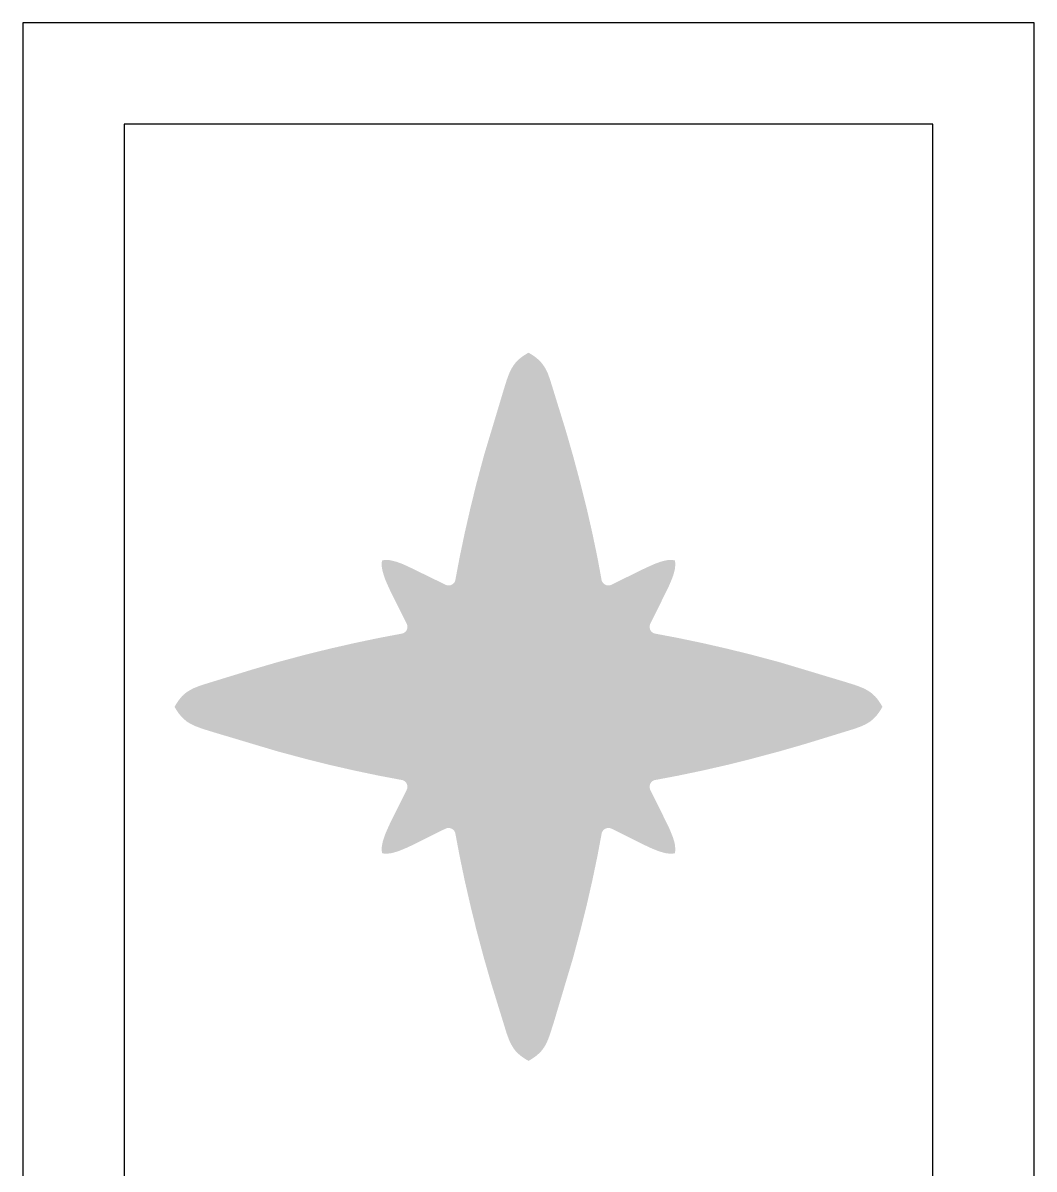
# Model space of a CAD drawing. Header units: metres. Extents: x -6.5 to 29.8, y -1.8 to 5.3.
# Drawn here: x 16.749 to 16.849, y -1.0633 to -0.95 of the extents above; entities that cross this region are included whole.
import ezdxf

# ---------------------------------------------------------------- set-up
doc = ezdxf.new("R2010")
doc.units = ezdxf.units.M
doc.layers.add('BANDERA$BORDE', color=40, linetype='Continuous', true_color=0xffbf00)
doc.layers.add('BANDERA$ESTRELLAS$GRANDE', color=252, linetype='Continuous', true_color=0x696969)

msp = doc.modelspace()

# ---------------------------------------------------------------- hatches: boundary and pattern name
at = {"layer": 'BANDERA$ESTRELLAS$GRANDE'}
msp.add_hatch(color=256, dxfattribs=at).paths.add_polyline_path([(16.78698, -1.00935), (16.78532, -1.00602), (16.78513, -1.0056), (16.78495, -1.0052), (16.78487, -1.005), (16.7848, -1.0048), (16.78473, -1.00461), (16.78467, -1.00443), (16.78465, -1.00433), (16.78462, -1.00424), (16.7846, -1.00415), (16.78458, -1.00406), (16.78456, -1.00398), (16.78455, -1.00389), (16.78453, -1.00381), (16.78452, -1.00372), (16.78452, -1.00364), (16.78452, -1.0036), (16.78451, -1.00356), (16.78451, -1.00352), (16.78451, -1.00348), (16.78451, -1.00344), (16.78452, -1.0034), (16.78452, -1.00336), (16.78452, -1.00332), (16.78452, -1.00328), (16.78453, -1.00325), (16.78454, -1.00321), (16.78454, -1.00317), (16.78455, -1.00313), (16.78456, -1.0031), (16.78459, -1.00309), (16.78463, -1.00308), (16.78467, -1.00308), (16.78471, -1.00307), (16.78474, -1.00306), (16.78478, -1.00306), (16.78482, -1.00306), (16.78486, -1.00306), (16.7849, -1.00305), (16.78494, -1.00305), (16.78498, -1.00305), (16.78502, -1.00305), (16.78506, -1.00306), (16.7851, -1.00306), (16.78518, -1.00306), (16.78527, -1.00307), (16.78535, -1.00309), (16.78544, -1.0031), (16.78552, -1.00312), (16.78561, -1.00314), (16.7857, -1.00316), (16.78579, -1.00319), (16.78589, -1.00321), (16.78607, -1.00327), (16.78626, -1.00334), (16.78646, -1.00341), (16.78665, -1.00349), (16.78706, -1.00367), (16.79076, -1.00547), (16.79078, -1.00548), (16.7908, -1.00549), (16.79082, -1.0055), (16.79084, -1.00551), (16.79086, -1.00552), (16.79087, -1.00553), (16.79089, -1.00553), (16.79091, -1.00554), (16.79093, -1.00555), (16.79096, -1.00555), (16.79098, -1.00556), (16.791, -1.00556), (16.79102, -1.00556), (16.79104, -1.00557), (16.79106, -1.00557), (16.79108, -1.00557), (16.7911, -1.00557), (16.79112, -1.00557), (16.79115, -1.00557), (16.79117, -1.00557), (16.79119, -1.00557), (16.79121, -1.00557), (16.79123, -1.00556), (16.79125, -1.00556), (16.79127, -1.00556), (16.79129, -1.00555), (16.79131, -1.00555), (16.79133, -1.00554), (16.79135, -1.00553), (16.79137, -1.00553), (16.79139, -1.00552), (16.79141, -1.00551), (16.79143, -1.0055), (16.79145, -1.00549), (16.79146, -1.00548), (16.79148, -1.00547), (16.7915, -1.00546), (16.79152, -1.00545), (16.79153, -1.00544), (16.79155, -1.00543), (16.79157, -1.00541), (16.79158, -1.0054), (16.7916, -1.00538), (16.79161, -1.00537), (16.79163, -1.00535), (16.79164, -1.00534), (16.79166, -1.00532), (16.79167, -1.0053), (16.79168, -1.00529), (16.7917, -1.00527), (16.79171, -1.00525), (16.79172, -1.00523), (16.79173, -1.00522), (16.79174, -1.0052), (16.79175, -1.00518), (16.79176, -1.00516), (16.79176, -1.00514), (16.79177, -1.00512), (16.79178, -1.0051), (16.79179, -1.00508), (16.79179, -1.00506), (16.7918, -1.00504), (16.7918, -1.00502), (16.7918, -1.005), (16.79222, -1.00278), (16.79272, -1.00039), (16.79328, -0.99794), (16.79387, -0.99554), (16.79462, -0.99274), (16.79654, -0.98635), (16.79686, -0.98532), (16.79696, -0.98503), (16.79707, -0.98475), (16.79712, -0.98462), (16.79717, -0.9845), (16.79723, -0.98438), (16.79729, -0.98426), (16.79735, -0.98415), (16.79741, -0.98404), (16.79748, -0.98393), (16.79751, -0.98388), (16.79754, -0.98383), (16.79758, -0.98378), (16.79762, -0.98373), (16.79765, -0.98368), (16.79769, -0.98363), (16.79773, -0.98358), (16.79777, -0.98353), (16.79781, -0.98348), (16.79786, -0.98344), (16.7979, -0.98339), (16.79795, -0.98335), (16.79799, -0.9833), (16.79804, -0.98326), (16.79809, -0.98321), (16.79814, -0.98317), (16.79825, -0.98308), (16.79836, -0.98299), (16.79848, -0.98291), (16.79861, -0.98282), (16.79874, -0.98274), (16.79888, -0.98265), (16.79903, -0.98257), (16.79918, -0.98265), (16.79932, -0.98274), (16.79945, -0.98282), (16.79958, -0.98291), (16.79969, -0.98299), (16.79981, -0.98308), (16.79991, -0.98317), (16.79996, -0.98321), (16.80001, -0.98326), (16.80006, -0.9833), (16.80011, -0.98335), (16.80015, -0.98339), (16.8002, -0.98344), (16.80024, -0.98348), (16.80028, -0.98353), (16.80032, -0.98358), (16.80036, -0.98363), (16.8004, -0.98368), (16.80044, -0.98373), (16.80048, -0.98378), (16.80051, -0.98383), (16.80055, -0.98388), (16.80058, -0.98393), (16.80065, -0.98404), (16.80071, -0.98415), (16.80077, -0.98426), (16.80083, -0.98438), (16.80088, -0.9845), (16.80094, -0.98462), (16.80099, -0.98475), (16.80109, -0.98503), (16.80119, -0.98532), (16.80271, -0.99024), (16.80343, -0.99274), (16.80418, -0.99554), (16.80478, -0.99794), (16.80534, -1.00039), (16.80584, -1.00278), (16.80625, -1.005), (16.80626, -1.00502), (16.80626, -1.00504), (16.80627, -1.00506), (16.80627, -1.00508), (16.80628, -1.0051), (16.80628, -1.00512), (16.80629, -1.00514), (16.8063, -1.00516), (16.80631, -1.00518), (16.80632, -1.0052), (16.80633, -1.00522), (16.80634, -1.00523), (16.80635, -1.00525), (16.80636, -1.00527), (16.80637, -1.00529), (16.80639, -1.0053), (16.8064, -1.00532), (16.80641, -1.00534), (16.80643, -1.00535), (16.80644, -1.00537), (16.80646, -1.00538), (16.80647, -1.0054), (16.80649, -1.00541), (16.80651, -1.00543), (16.80652, -1.00544), (16.80654, -1.00545), (16.80656, -1.00546), (16.80658, -1.00547), (16.80659, -1.00548), (16.80661, -1.00549), (16.80663, -1.0055), (16.80665, -1.00551), (16.80667, -1.00552), (16.80669, -1.00553), (16.8067, -1.00553), (16.80672, -1.00554), (16.80674, -1.00555), (16.80676, -1.00555), (16.80678, -1.00556), (16.80681, -1.00556), (16.80683, -1.00556), (16.80685, -1.00557), (16.80687, -1.00557), (16.80689, -1.00557), (16.80691, -1.00557), (16.80693, -1.00557), (16.80695, -1.00557), (16.80698, -1.00557), (16.807, -1.00557), (16.80702, -1.00557), (16.80704, -1.00556), (16.80706, -1.00556), (16.80708, -1.00556), (16.8071, -1.00555), (16.80712, -1.00555), (16.80714, -1.00554), (16.80716, -1.00553), (16.80718, -1.00553), (16.8072, -1.00552), (16.80722, -1.00551), (16.80724, -1.0055), (16.80726, -1.00549), (16.80728, -1.00548), (16.80729, -1.00547), (16.81058, -1.00386), (16.811, -1.00367), (16.8114, -1.00349), (16.8116, -1.00341), (16.81179, -1.00334), (16.81198, -1.00327), (16.81217, -1.00321), (16.81226, -1.00319), (16.81235, -1.00316), (16.81244, -1.00314), (16.81253, -1.00312), (16.81262, -1.0031), (16.81271, -1.00309), (16.81279, -1.00307), (16.81287, -1.00306), (16.81296, -1.00306), (16.813, -1.00306), (16.81304, -1.00305), (16.81308, -1.00305), (16.81312, -1.00305), (16.81316, -1.00305), (16.8132, -1.00306), (16.81324, -1.00306), (16.81328, -1.00306), (16.81331, -1.00306), (16.81335, -1.00307), (16.81339, -1.00308), (16.81343, -1.00308), (16.81346, -1.00309), (16.8135, -1.0031), (16.81351, -1.00313), (16.81352, -1.00317), (16.81352, -1.00321), (16.81353, -1.00325), (16.81353, -1.00328), (16.81354, -1.00332), (16.81354, -1.00336), (16.81354, -1.0034), (16.81354, -1.00344), (16.81354, -1.00348), (16.81354, -1.00352), (16.81354, -1.00356), (16.81354, -1.0036), (16.81354, -1.00364), (16.81353, -1.00372), (16.81352, -1.00381), (16.81351, -1.00389), (16.8135, -1.00398), (16.81348, -1.00406), (16.81346, -1.00415), (16.81344, -1.00424), (16.81341, -1.00433), (16.81338, -1.00443), (16.81333, -1.00461), (16.81326, -1.0048), (16.81318, -1.005), (16.8131, -1.0052), (16.81293, -1.0056), (16.81273, -1.00602), (16.81107, -1.00937), (16.81106, -1.00939), (16.81106, -1.0094), (16.81105, -1.00942), (16.81104, -1.00944), (16.81104, -1.00946), (16.81103, -1.00948), (16.81103, -1.0095), (16.81102, -1.00952), (16.81102, -1.00954), (16.81101, -1.00956), (16.81101, -1.00958), (16.81101, -1.0096), (16.81101, -1.00962), (16.81101, -1.00964), (16.81101, -1.00966), (16.81101, -1.00968), (16.81101, -1.0097), (16.81101, -1.00972), (16.81101, -1.00974), (16.81101, -1.00976), (16.81102, -1.00978), (16.81102, -1.0098), (16.81103, -1.00982), (16.81103, -1.00984), (16.81104, -1.00986), (16.81104, -1.00988), (16.81105, -1.0099), (16.81106, -1.00992), (16.81106, -1.00994), (16.81107, -1.00995), (16.81108, -1.00997), (16.81109, -1.00999), (16.8111, -1.01001), (16.81111, -1.01002), (16.81112, -1.01004), (16.81113, -1.01006), (16.81114, -1.01007), (16.81115, -1.01009), (16.81117, -1.0101), (16.81118, -1.01012), (16.81119, -1.01013), (16.81121, -1.01015), (16.81122, -1.01016), (16.81124, -1.01018), (16.81125, -1.01019), (16.81127, -1.0102), (16.81129, -1.01022), (16.8113, -1.01023), (16.81132, -1.01024), (16.81134, -1.01025), (16.81135, -1.01026), (16.81137, -1.01027), (16.81139, -1.01028), (16.81141, -1.01029), (16.81143, -1.0103), (16.81145, -1.0103), (16.81146, -1.01031), (16.81148, -1.01032), (16.8115, -1.01032), (16.81152, -1.01033), (16.81154, -1.01033), (16.81156, -1.01034), (16.81158, -1.01034), (16.8138, -1.01076), (16.8162, -1.01126), (16.81865, -1.01182), (16.82105, -1.01241), (16.82386, -1.01316), (16.83025, -1.01508), (16.83128, -1.0154), (16.83157, -1.0155), (16.83185, -1.01561), (16.83197, -1.01566), (16.8321, -1.01571), (16.83222, -1.01577), (16.83234, -1.01583), (16.83245, -1.01589), (16.83256, -1.01595), (16.83267, -1.01602), (16.83272, -1.01605), (16.83277, -1.01608), (16.83282, -1.01612), (16.83287, -1.01616), (16.83292, -1.01619), (16.83297, -1.01623), (16.83302, -1.01627), (16.83307, -1.01631), (16.83311, -1.01635), (16.83316, -1.0164), (16.8332, -1.01644), (16.83325, -1.01649), (16.8333, -1.01653), (16.83334, -1.01658), (16.83338, -1.01663), (16.83343, -1.01668), (16.83352, -1.01679), (16.8336, -1.0169), (16.83369, -1.01702), (16.83377, -1.01715), (16.83386, -1.01728), (16.83394, -1.01742), (16.83403, -1.01757), (16.83394, -1.01772), (16.83386, -1.01786), (16.83377, -1.01799), (16.83369, -1.01812), (16.8336, -1.01824), (16.83352, -1.01835), (16.83343, -1.01845), (16.83338, -1.0185), (16.83334, -1.01855), (16.8333, -1.0186), (16.83325, -1.01865), (16.8332, -1.01869), (16.83316, -1.01874), (16.83311, -1.01878), (16.83307, -1.01882), (16.83302, -1.01886), (16.83297, -1.0189), (16.83292, -1.01894), (16.83287, -1.01898), (16.83282, -1.01902), (16.83277, -1.01905), (16.83272, -1.01909), (16.83267, -1.01912), (16.83256, -1.01919), (16.83245, -1.01925), (16.83234, -1.01931), (16.83222, -1.01937), (16.8321, -1.01942), (16.83197, -1.01948), (16.83185, -1.01953), (16.83157, -1.01963), (16.83128, -1.01974), (16.82636, -1.02125), (16.82386, -1.02197), (16.82105, -1.02272), (16.81865, -1.02332), (16.8162, -1.02388), (16.8138, -1.02438), (16.81158, -1.0248), (16.81156, -1.0248), (16.81154, -1.0248), (16.81152, -1.02481), (16.8115, -1.02481), (16.81148, -1.02482), (16.81146, -1.02483), (16.81145, -1.02483), (16.81143, -1.02484), (16.81141, -1.02485), (16.81139, -1.02486), (16.81137, -1.02487), (16.81135, -1.02488), (16.81134, -1.02489), (16.81132, -1.0249), (16.8113, -1.02491), (16.81129, -1.02492), (16.81127, -1.02493), (16.81125, -1.02495), (16.81124, -1.02496), (16.81122, -1.02497), (16.81121, -1.02499), (16.81119, -1.025), (16.81118, -1.02502), (16.81117, -1.02503), (16.81115, -1.02505), (16.81114, -1.02506), (16.81113, -1.02508), (16.81112, -1.0251), (16.81111, -1.02511), (16.8111, -1.02513), (16.81109, -1.02515), (16.81108, -1.02517), (16.81107, -1.02518), (16.81106, -1.0252), (16.81106, -1.02522), (16.81105, -1.02524), (16.81104, -1.02526), (16.81104, -1.02528), (16.81103, -1.02529), (16.81103, -1.02531), (16.81102, -1.02533), (16.81102, -1.02535), (16.81101, -1.02537), (16.81101, -1.02539), (16.81101, -1.02541), (16.81101, -1.02544), (16.81101, -1.02546), (16.81101, -1.02548), (16.81101, -1.0255), (16.81101, -1.02552), (16.81101, -1.02554), (16.81101, -1.02556), (16.81101, -1.02558), (16.81102, -1.0256), (16.81102, -1.02562), (16.81103, -1.02564), (16.81103, -1.02566), (16.81104, -1.02568), (16.81104, -1.0257), (16.81105, -1.02571), (16.81106, -1.02573), (16.81106, -1.02575), (16.81107, -1.02577), (16.81273, -1.02912), (16.81293, -1.02954), (16.8131, -1.02994), (16.81318, -1.03014), (16.81326, -1.03033), (16.81333, -1.03053), (16.81338, -1.03071), (16.81341, -1.0308), (16.81344, -1.03089), (16.81346, -1.03098), (16.81348, -1.03107), (16.8135, -1.03116), (16.81351, -1.03125), (16.81352, -1.03133), (16.81353, -1.03142), (16.81354, -1.0315), (16.81354, -1.03154), (16.81354, -1.03158), (16.81354, -1.03162), (16.81354, -1.03166), (16.81354, -1.0317), (16.81354, -1.03174), (16.81354, -1.03178), (16.81354, -1.03182), (16.81353, -1.03185), (16.81353, -1.03189), (16.81352, -1.03193), (16.81352, -1.03197), (16.81351, -1.032), (16.8135, -1.03204), (16.81346, -1.03205), (16.81343, -1.03206), (16.81339, -1.03206), (16.81335, -1.03207), (16.81331, -1.03207), (16.81328, -1.03208), (16.81324, -1.03208), (16.8132, -1.03208), (16.81316, -1.03208), (16.81312, -1.03208), (16.81308, -1.03208), (16.81304, -1.03208), (16.813, -1.03208), (16.81296, -1.03208), (16.81287, -1.03207), (16.81279, -1.03206), (16.81271, -1.03205), (16.81262, -1.03204), (16.81253, -1.03202), (16.81244, -1.032), (16.81235, -1.03198), (16.81226, -1.03195), (16.81217, -1.03192), (16.81198, -1.03187), (16.81179, -1.0318), (16.8116, -1.03172), (16.8114, -1.03164), (16.811, -1.03147), (16.81058, -1.03127), (16.80723, -1.02961), (16.80721, -1.0296), (16.80719, -1.0296), (16.80717, -1.02959), (16.80716, -1.02958), (16.80714, -1.02958), (16.80712, -1.02957), (16.8071, -1.02957), (16.80708, -1.02956), (16.80706, -1.02956), (16.80704, -1.02955), (16.80702, -1.02955), (16.807, -1.02955), (16.80698, -1.02955), (16.80696, -1.02955), (16.80694, -1.02955), (16.80692, -1.02955), (16.80689, -1.02955), (16.80687, -1.02955), (16.80685, -1.02955), (16.80683, -1.02955), (16.80681, -1.02956), (16.80679, -1.02956), (16.80677, -1.02957), (16.80675, -1.02957), (16.80674, -1.02958), (16.80672, -1.02958), (16.8067, -1.02959), (16.80668, -1.0296), (16.80666, -1.0296), (16.80664, -1.02961), (16.80663, -1.02962), (16.80661, -1.02963), (16.80659, -1.02964), (16.80657, -1.02965), (16.80656, -1.02966), (16.80654, -1.02967), (16.80652, -1.02968), (16.80651, -1.02969), (16.80649, -1.02971), (16.80648, -1.02972), (16.80646, -1.02973), (16.80645, -1.02975), (16.80643, -1.02976), (16.80642, -1.02978), (16.80641, -1.02979), (16.80639, -1.02981), (16.80638, -1.02983), (16.80637, -1.02984), (16.80636, -1.02986), (16.80635, -1.02988), (16.80634, -1.02989), (16.80633, -1.02991), (16.80632, -1.02993), (16.80631, -1.02995), (16.8063, -1.02997), (16.80629, -1.02999), (16.80629, -1.03), (16.80628, -1.03002), (16.80627, -1.03004), (16.80627, -1.03006), (16.80626, -1.03008), (16.80626, -1.0301), (16.80626, -1.03012), (16.80584, -1.03234), (16.80534, -1.03474), (16.80478, -1.03719), (16.80418, -1.03959), (16.80343, -1.0424), (16.80152, -1.04879), (16.80119, -1.04982), (16.80109, -1.05011), (16.80099, -1.05039), (16.80094, -1.05052), (16.80088, -1.05064), (16.80083, -1.05076), (16.80077, -1.05088), (16.80071, -1.05099), (16.80065, -1.0511), (16.80058, -1.05121), (16.80055, -1.05126), (16.80051, -1.05131), (16.80048, -1.05136), (16.80044, -1.05141), (16.8004, -1.05146), (16.80036, -1.05151), (16.80032, -1.05156), (16.80028, -1.05161), (16.80024, -1.05165), (16.8002, -1.0517), (16.80015, -1.05175), (16.80011, -1.05179), (16.80006, -1.05184), (16.80001, -1.05188), (16.79996, -1.05192), (16.79991, -1.05197), (16.79981, -1.05206), (16.79969, -1.05214), (16.79958, -1.05223), (16.79945, -1.05231), (16.79932, -1.0524), (16.79918, -1.05248), (16.79903, -1.05257), (16.79888, -1.05248), (16.79874, -1.0524), (16.79861, -1.05231), (16.79848, -1.05223), (16.79836, -1.05214), (16.79825, -1.05206), (16.79814, -1.05197), (16.79809, -1.05192), (16.79804, -1.05188), (16.79799, -1.05184), (16.79795, -1.05179), (16.7979, -1.05175), (16.79786, -1.0517), (16.79781, -1.05165), (16.79777, -1.05161), (16.79773, -1.05156), (16.79769, -1.05151), (16.79765, -1.05146), (16.79762, -1.05141), (16.79758, -1.05136), (16.79754, -1.05131), (16.79751, -1.05126), (16.79748, -1.05121), (16.79741, -1.0511), (16.79735, -1.05099), (16.79729, -1.05088), (16.79723, -1.05076), (16.79717, -1.05064), (16.79712, -1.05052), (16.79707, -1.05039), (16.79696, -1.05011), (16.79686, -1.04982), (16.79534, -1.0449), (16.79462, -1.0424), (16.79387, -1.03959), (16.79328, -1.03719), (16.79272, -1.03474), (16.79222, -1.03234), (16.7918, -1.03012), (16.7918, -1.0301), (16.79179, -1.03008), (16.79179, -1.03006), (16.79178, -1.03004), (16.79178, -1.03002), (16.79177, -1.03), (16.79176, -1.02999), (16.79176, -1.02997), (16.79175, -1.02995), (16.79174, -1.02993), (16.79173, -1.02991), (16.79172, -1.02989), (16.79171, -1.02988), (16.7917, -1.02986), (16.79169, -1.02984), (16.79168, -1.02983), (16.79166, -1.02981), (16.79165, -1.02979), (16.79164, -1.02978), (16.79162, -1.02976), (16.79161, -1.02975), (16.79159, -1.02973), (16.79158, -1.02972), (16.79156, -1.02971), (16.79155, -1.02969), (16.79153, -1.02968), (16.79152, -1.02967), (16.7915, -1.02966), (16.79148, -1.02965), (16.79147, -1.02964), (16.79145, -1.02963), (16.79143, -1.02962), (16.79141, -1.02961), (16.7914, -1.0296), (16.79138, -1.0296), (16.79136, -1.02959), (16.79134, -1.02958), (16.79132, -1.02958), (16.7913, -1.02957), (16.79128, -1.02957), (16.79126, -1.02956), (16.79124, -1.02956), (16.79122, -1.02955), (16.7912, -1.02955), (16.79118, -1.02955), (16.79116, -1.02955), (16.79114, -1.02955), (16.79112, -1.02955), (16.7911, -1.02955), (16.79108, -1.02955), (16.79106, -1.02955), (16.79104, -1.02955), (16.79102, -1.02955), (16.791, -1.02956), (16.79098, -1.02956), (16.79096, -1.02957), (16.79094, -1.02957), (16.79092, -1.02958), (16.7909, -1.02958), (16.79088, -1.02959), (16.79086, -1.0296), (16.79085, -1.0296), (16.79083, -1.02961), (16.78748, -1.03127), (16.78706, -1.03147), (16.78665, -1.03164), (16.78646, -1.03172), (16.78626, -1.0318), (16.78607, -1.03187), (16.78589, -1.03192), (16.78579, -1.03195), (16.7857, -1.03198), (16.78561, -1.032), (16.78552, -1.03202), (16.78544, -1.03204), (16.78535, -1.03205), (16.78527, -1.03206), (16.78518, -1.03207), (16.7851, -1.03208), (16.78506, -1.03208), (16.78502, -1.03208), (16.78498, -1.03208), (16.78494, -1.03208), (16.7849, -1.03208), (16.78486, -1.03208), (16.78482, -1.03208), (16.78478, -1.03208), (16.78474, -1.03207), (16.78471, -1.03207), (16.78467, -1.03206), (16.78463, -1.03206), (16.78459, -1.03205), (16.78456, -1.03204), (16.78455, -1.032), (16.78454, -1.03197), (16.78454, -1.03193), (16.78453, -1.03189), (16.78452, -1.03185), (16.78452, -1.03182), (16.78452, -1.03178), (16.78452, -1.03174), (16.78451, -1.0317), (16.78451, -1.03166), (16.78451, -1.03162), (16.78451, -1.03158), (16.78452, -1.03154), (16.78452, -1.0315), (16.78452, -1.03142), (16.78453, -1.03133), (16.78455, -1.03125), (16.78456, -1.03116), (16.78458, -1.03107), (16.7846, -1.03098), (16.78462, -1.03089), (16.78465, -1.0308), (16.78467, -1.03071), (16.78473, -1.03053), (16.7848, -1.03033), (16.78487, -1.03014), (16.78495, -1.02994), (16.78513, -1.02954), (16.78532, -1.02912), (16.78699, -1.02577), (16.78699, -1.02575), (16.787, -1.02573), (16.78701, -1.02571), (16.78701, -1.0257), (16.78702, -1.02568), (16.78703, -1.02566), (16.78703, -1.02564), (16.78704, -1.02562), (16.78704, -1.0256), (16.78704, -1.02558), (16.78705, -1.02556), (16.78705, -1.02554), (16.78705, -1.02552), (16.78705, -1.0255), (16.78705, -1.02548), (16.78705, -1.02546), (16.78705, -1.02544), (16.78705, -1.02541), (16.78705, -1.02539), (16.78704, -1.02537), (16.78704, -1.02535), (16.78704, -1.02533), (16.78703, -1.02531), (16.78703, -1.02529), (16.78702, -1.02528), (16.78701, -1.02526), (16.78701, -1.02524), (16.787, -1.02522), (16.78699, -1.0252), (16.78699, -1.02518), (16.78698, -1.02517), (16.78697, -1.02515), (16.78696, -1.02513), (16.78695, -1.02511), (16.78694, -1.0251), (16.78693, -1.02508), (16.78691, -1.02506), (16.7869, -1.02505), (16.78689, -1.02503), (16.78688, -1.02502), (16.78686, -1.025), (16.78685, -1.02499), (16.78683, -1.02497), (16.78682, -1.02496), (16.7868, -1.02495), (16.78679, -1.02493), (16.78677, -1.02492), (16.78675, -1.02491), (16.78674, -1.0249), (16.78672, -1.02489), (16.7867, -1.02488), (16.78668, -1.02487), (16.78667, -1.02486), (16.78665, -1.02485), (16.78663, -1.02484), (16.78661, -1.02483), (16.78659, -1.02483), (16.78657, -1.02482), (16.78655, -1.02481), (16.78653, -1.02481), (16.78652, -1.0248), (16.7865, -1.0248), (16.78648, -1.0248), (16.78425, -1.02438), (16.78186, -1.02388), (16.7794, -1.02332), (16.777, -1.02272), (16.7742, -1.02197), (16.76781, -1.02006), (16.76678, -1.01974), (16.76649, -1.01963), (16.76621, -1.01953), (16.76608, -1.01948), (16.76596, -1.01942), (16.76584, -1.01937), (16.76572, -1.01931), (16.76561, -1.01925), (16.7655, -1.01919), (16.76539, -1.01912), (16.76534, -1.01909), (16.76529, -1.01905), (16.76523, -1.01902), (16.76518, -1.01898), (16.76514, -1.01894), (16.76509, -1.0189), (16.76504, -1.01886), (16.76499, -1.01882), (16.76494, -1.01878), (16.7649, -1.01874), (16.76485, -1.01869), (16.76481, -1.01865), (16.76476, -1.0186), (16.76472, -1.01855), (16.76467, -1.0185), (16.76463, -1.01845), (16.76454, -1.01835), (16.76445, -1.01824), (16.76437, -1.01812), (16.76428, -1.01799), (16.7642, -1.01786), (16.76411, -1.01772), (16.76403, -1.01757), (16.76411, -1.01742), (16.7642, -1.01728), (16.76428, -1.01715), (16.76437, -1.01702), (16.76445, -1.0169), (16.76454, -1.01679), (16.76463, -1.01668), (16.76467, -1.01663), (16.76472, -1.01658), (16.76476, -1.01653), (16.76481, -1.01649), (16.76485, -1.01644), (16.7649, -1.0164), (16.76494, -1.01635), (16.76499, -1.01631), (16.76504, -1.01627), (16.76509, -1.01623), (16.76514, -1.01619), (16.76518, -1.01616), (16.76523, -1.01612), (16.76529, -1.01608), (16.76534, -1.01605), (16.76539, -1.01602), (16.7655, -1.01595), (16.76561, -1.01589), (16.76572, -1.01583), (16.76584, -1.01577), (16.76596, -1.01571), (16.76608, -1.01566), (16.76621, -1.01561), (16.76649, -1.0155), (16.76678, -1.0154), (16.7717, -1.01389), (16.7742, -1.01316), (16.777, -1.01241), (16.7794, -1.01182), (16.78186, -1.01126), (16.78425, -1.01076), (16.78648, -1.01034), (16.7865, -1.01034), (16.78652, -1.01033), (16.78653, -1.01033), (16.78655, -1.01032), (16.78657, -1.01032), (16.78659, -1.01031), (16.78661, -1.0103), (16.78663, -1.0103), (16.78665, -1.01029), (16.78667, -1.01028), (16.78668, -1.01027), (16.7867, -1.01026), (16.78672, -1.01025), (16.78674, -1.01024), (16.78675, -1.01023), (16.78677, -1.01022), (16.78679, -1.0102), (16.7868, -1.01019), (16.78682, -1.01018), (16.78683, -1.01016), (16.78685, -1.01015), (16.78686, -1.01013), (16.78688, -1.01012), (16.78689, -1.0101), (16.7869, -1.01009), (16.78691, -1.01007), (16.78693, -1.01006), (16.78694, -1.01004), (16.78695, -1.01002), (16.78696, -1.01001), (16.78697, -1.00999), (16.78698, -1.00997), (16.78699, -1.00995), (16.78699, -1.00994), (16.787, -1.00992), (16.78701, -1.0099), (16.78701, -1.00988), (16.78702, -1.00986), (16.78703, -1.00984), (16.78703, -1.00982), (16.78704, -1.0098), (16.78704, -1.00978), (16.78704, -1.00976), (16.78705, -1.00974), (16.78705, -1.00972), (16.78705, -1.0097), (16.78705, -1.00968), (16.78705, -1.00966), (16.78705, -1.00964), (16.78705, -1.00962), (16.78705, -1.0096), (16.78705, -1.00958), (16.78704, -1.00956), (16.78704, -1.00954), (16.78704, -1.00952), (16.78703, -1.0095), (16.78703, -1.00948), (16.78702, -1.00946), (16.78701, -1.00944), (16.78701, -1.00942), (16.787, -1.0094), (16.78699, -1.00939), (16.78699, -1.00937)], flags=0)

# ---------------------------------------------------------------- linework, layer by layer
at = {"layer": 'BANDERA$BORDE'}
for points in [[(16.84903, -1.73276), (16.84903, -0.94997), (16.74903, -0.94997), (16.74903, -1.73276)], [(16.83903, -1.73054), (16.83903, -0.95997), (16.75903, -0.95997), (16.75903, -1.73054)]]:
    msp.add_lwpolyline(points, dxfattribs=at)

doc.saveas('drawing.dxf')
